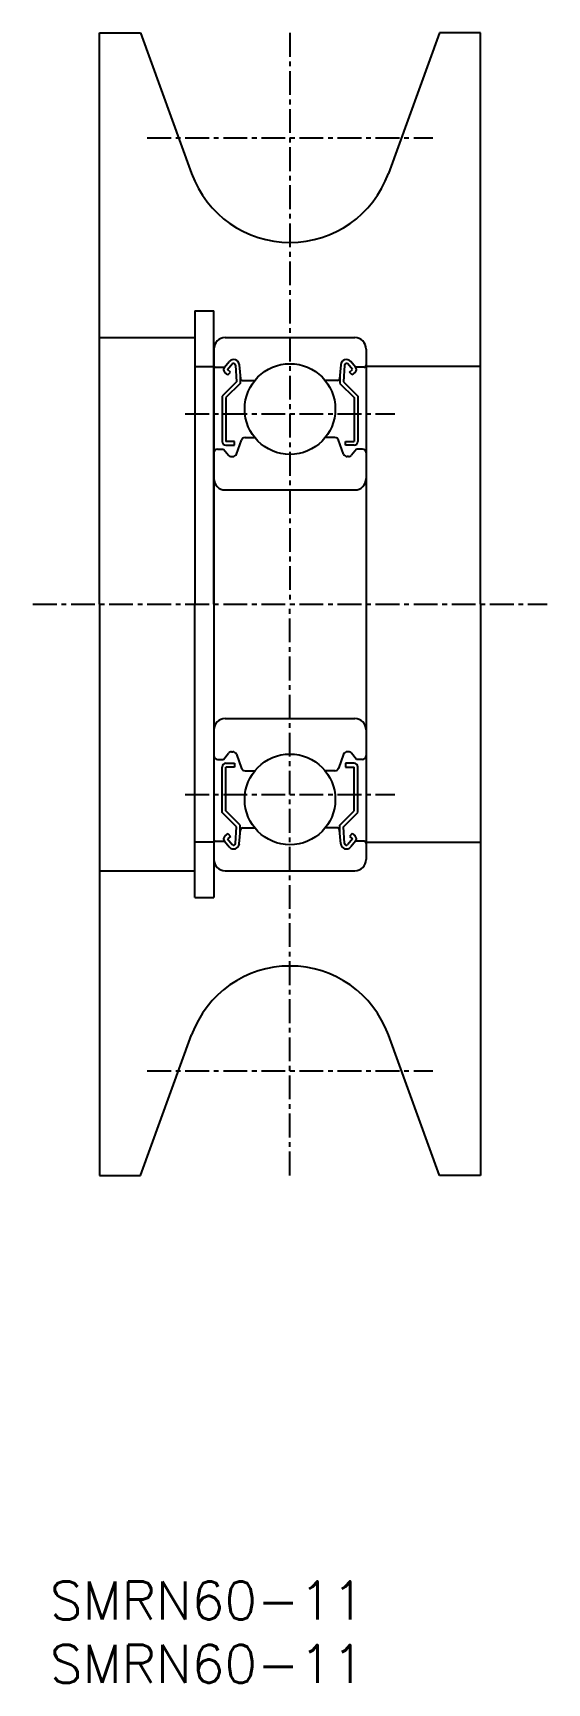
# Model space of a CAD drawing. Extents: x 223.8 to 250.8, y 33.6 to 120.2.
import ezdxf

# ---------------------------------------------------------------- set-up
doc = ezdxf.new("R2010")
doc.units = 0
doc.linetypes.add('CENTER', pattern=[2, 1.25, -0.25, 0.25, -0.25])
doc.layers.get('0').update_dxf_attribs({"linetype": 'CONTINUOUS'})
doc.layers.add('CENTER', color=1, linetype='CENTER')
doc.styles.get("Standard").update_dxf_attribs({"font": 'txt.shx', "bigfont": 'bigfont.shx'})

msp = doc.modelspace()

# ---------------------------------------------------------------- linework, layer by layer
at = {"color": 7, "linetype": 'CONTINUOUS'}
for p, q in [((227.34, 90.227), (227.34, 120.227)), ((227.34, 120.227), (229.485, 120.227)), ((229.485, 120.227), (232.172, 112.846)), ((245.195, 120.227), (242.508, 112.846)), ((247.34, 120.227), (245.195, 120.227)), ((247.34, 90.227), (247.34, 120.227)), ((232.34, 105.627), (232.34, 90.227)), ((232.34, 105.627), (233.34, 105.627)), ((233.34, 90.227), (233.34, 105.627)), ((227.34, 104.227), (232.34, 104.227)), ((233.94, 104.227), (240.74, 104.227)), ((233.34, 103.627), (233.34, 76.827)), ((241.34, 103.627), (241.34, 76.827)), ((232.34, 102.71), (233.34, 102.71)), ((233.44, 102.677), (233.9, 102.677)), ((233.9, 102.677), (234.15, 102.974)), ((234.078, 102.267), (233.925, 102.395)), ((234.053, 102.548), (234.303, 102.846)), ((234.206, 102.42), (234.053, 102.548)), ((234.078, 102.267), (234.206, 102.42)), ((234.48, 102.787), (234.523, 101.91)), ((234.678, 102.808), (234.743, 102.068)), ((234.723, 102.297), (234.723, 101.827)), ((240.002, 102.808), (239.937, 102.068)), ((239.957, 102.297), (239.957, 101.827)), ((240.2, 102.787), (240.157, 101.91)), ((240.627, 102.548), (240.377, 102.846)), ((240.474, 102.42), (240.627, 102.548)), ((240.602, 102.267), (240.474, 102.42)), ((240.78, 102.677), (240.53, 102.974)), ((240.602, 102.267), (240.755, 102.395)), ((241.24, 102.677), (240.78, 102.677)), ((241.34, 102.727), (247.34, 102.727)), ((234.523, 101.91), (233.773, 101.16)), ((234.723, 101.827), (233.973, 101.077)), ((234.843, 101.977), (235.491, 101.977)), ((239.838, 101.977), (239.19, 101.977)), ((239.957, 101.827), (240.707, 101.077)), ((240.157, 101.91), (240.907, 101.16)), ((233.773, 101.16), (233.773, 98.777)), ((233.973, 101.077), (233.973, 98.777)), ((240.707, 101.077), (240.707, 98.777)), ((240.907, 101.16), (240.907, 98.777)), ((234.522, 98.108), (234.79, 98.845)), ((234.978, 98.977), (235.491, 98.977)), ((239.702, 98.977), (239.19, 98.977)), ((240.158, 98.108), (239.89, 98.845)), ((233.54, 98.377), (233.84, 98.377)), ((233.84, 98.377), (234.116, 98.048)), ((234.423, 98.777), (233.973, 98.777)), ((233.973, 98.577), (234.423, 98.577)), ((234.269, 97.977), (234.334, 97.977)), ((234.423, 98.577), (234.423, 98.777)), ((240.257, 98.777), (240.707, 98.777)), ((240.257, 98.577), (240.257, 98.777)), ((240.707, 98.577), (240.257, 98.577)), ((240.411, 97.977), (240.346, 97.977)), ((240.84, 98.377), (240.564, 98.048)), ((241.14, 98.377), (240.84, 98.377)), ((233.94, 96.227), (240.74, 96.227)), ((227.34, 90.227), (227.34, 60.227)), ((232.34, 74.827), (232.34, 90.227)), ((233.34, 90.227), (233.34, 74.827)), ((247.34, 90.227), (247.34, 60.227)), ((233.94, 84.227), (240.74, 84.227)), ((233.84, 82.077), (234.116, 82.405)), ((234.269, 82.477), (234.334, 82.477)), ((234.522, 82.345), (234.79, 81.608)), ((240.158, 82.345), (239.89, 81.608)), ((240.411, 82.477), (240.346, 82.477)), ((240.84, 82.077), (240.564, 82.405)), ((233.54, 82.077), (233.84, 82.077)), ((233.773, 79.294), (233.773, 81.677)), ((233.973, 81.877), (234.423, 81.877)), ((234.423, 81.677), (233.973, 81.677)), ((233.973, 79.377), (233.973, 81.677)), ((234.423, 81.877), (234.423, 81.677)), ((234.978, 81.477), (235.491, 81.477)), ((235.106, 81.477), (235.106, 81.477)), ((235.234, 81.477), (235.235, 81.477)), ((239.702, 81.477), (239.19, 81.477)), ((240.257, 81.877), (240.257, 81.677)), ((240.707, 81.877), (240.257, 81.877)), ((240.257, 81.677), (240.707, 81.677)), ((240.707, 79.377), (240.707, 81.677)), ((241.14, 82.077), (240.84, 82.077)), ((240.907, 79.294), (240.907, 81.677)), ((234.523, 78.544), (233.773, 79.294)), ((234.723, 78.627), (233.973, 79.377)), ((239.957, 78.627), (240.707, 79.377)), ((240.157, 78.544), (240.907, 79.294)), ((234.078, 78.187), (233.925, 78.059)), ((234.206, 78.034), (234.053, 77.906)), ((234.078, 78.187), (234.206, 78.034)), ((234.48, 77.667), (234.523, 78.544)), ((234.678, 77.646), (234.743, 78.386)), ((234.723, 78.157), (234.723, 78.627)), ((234.843, 78.477), (235.491, 78.477)), ((239.838, 78.477), (239.19, 78.477)), ((240.002, 77.646), (239.937, 78.386)), ((239.957, 78.157), (239.957, 78.627)), ((240.2, 77.667), (240.157, 78.544)), ((240.602, 78.187), (240.474, 78.034)), ((240.474, 78.034), (240.627, 77.906)), ((240.602, 78.187), (240.755, 78.059)), ((232.34, 77.743), (233.34, 77.743)), ((233.44, 77.777), (233.9, 77.777)), ((233.9, 77.777), (234.15, 77.479)), ((234.053, 77.906), (234.303, 77.608)), ((240.627, 77.906), (240.377, 77.608)), ((240.78, 77.777), (240.53, 77.479)), ((241.24, 77.777), (240.78, 77.777)), ((241.34, 77.727), (247.34, 77.727)), ((227.34, 76.227), (232.34, 76.227)), ((233.94, 76.227), (240.74, 76.227)), ((232.34, 74.827), (233.34, 74.827)), ((229.485, 60.227), (232.172, 67.608)), ((245.195, 60.227), (242.508, 67.608)), ((227.34, 60.227), (229.485, 60.227)), ((247.34, 60.227), (245.195, 60.227))]:
    msp.add_line(p, q, dxfattribs=at)
for centre in [(237.34, 100.477), (237.34, 79.977)]:
    msp.add_circle(centre, 2.381, dxfattribs=at)
for centre, radius, start, end in [((237.34, 114.727), 5.5, 200, 340), ((233.94, 103.627), 0.6, 90, 180), ((240.74, 103.627), 0.6, 0, 90), ((233.44, 102.777), 0.1, 180, 270), ((234.053, 102.548), 0.2, 140.00197, 230.08631), ((234.38, 102.782), 0.3, 4.99676, 140.00197), ((234.38, 102.782), 0.1, 2.81979, 140.00215), ((240.301, 102.782), 0.3, 39.99803, 175.00324), ((240.3, 102.782), 0.1, 39.99785, 177.18021), ((240.627, 102.548), 0.2, 309.91369, 39.99803), ((241.24, 102.777), 0.1, 270, 0), ((234.843, 102.077), 0.1, 184.99676, 269.99912), ((239.838, 102.077), 0.1, 270.00088, 355.00324), ((234.978, 98.777), 0.2, 90, 159.99165), ((239.702, 98.777), 0.2, 20.00835, 90), ((233.54, 98.177), 0.2, 90, 180), ((233.973, 98.777), 0.2, 180, 270), ((234.269, 98.177), 0.2, 219.9952, 270), ((234.334, 98.177), 0.2, 270, 339.99165), ((240.346, 98.177), 0.2, 200.00835, 270), ((240.411, 98.177), 0.2, 270, 320.0048), ((240.707, 98.777), 0.2, 270, 0), ((241.14, 98.177), 0.2, 0, 90), ((233.94, 96.827), 0.6, 180, 270), ((240.74, 96.827), 0.6, 270, 0), ((233.94, 83.627), 0.6, 90, 180), ((240.74, 83.627), 0.6, 0, 90), ((234.269, 82.277), 0.2, 90, 140.0048), ((234.334, 82.277), 0.2, 20.00835, 90), ((240.346, 82.277), 0.2, 90, 159.99165), ((240.411, 82.277), 0.2, 39.9952, 90), ((233.54, 82.277), 0.2, 180, 270), ((233.973, 81.677), 0.2, 90, 180), ((234.978, 81.677), 0.2, 200.00835, 270), ((239.702, 81.677), 0.2, 270, 339.99165), ((240.707, 81.677), 0.2, 0, 90), ((241.14, 82.277), 0.2, 270, 0), ((234.053, 77.905), 0.2, 129.91369, 219.99803), ((234.843, 78.377), 0.1, 90.00088, 175.00324), ((239.838, 78.377), 0.1, 4.99676, 89.99912), ((240.627, 77.905), 0.2, 320.00197, 50.08631), ((233.44, 77.677), 0.1, 90, 180), ((234.38, 77.672), 0.3, 219.99803, 355.00324), ((234.38, 77.672), 0.1, 219.99785, 357.18021), ((240.301, 77.672), 0.3, 184.99676, 320.00197), ((240.3, 77.672), 0.1, 182.81979, 320.00215), ((241.24, 77.677), 0.1, 0, 90), ((233.94, 76.827), 0.6, 180, 270), ((240.74, 76.827), 0.6, 270, 0), ((237.34, 65.727), 5.5, 20, 160)]:
    msp.add_arc(centre, radius, start, end, dxfattribs=at)
at = {"layer": 'CENTER', "color": 1, "linetype": 'CENTER'}
for p, q in [((237.34, 120.227), (237.34, 90.227)), ((229.84, 114.727), (244.84, 114.727)), ((231.84, 100.227), (242.84, 100.227)), ((223.84, 90.227), (250.84, 90.227)), ((237.34, 60.227), (237.34, 90.227)), ((231.84, 80.227), (242.84, 80.227)), ((229.84, 65.727), (244.84, 65.727))]:
    msp.add_line(p, q, dxfattribs=at)

# ---------------------------------------------------------------- texts
at = {"color": 7, "linetype": 'CONTINUOUS'}
for p in [(224.725, 36.905), (224.725, 33.572)]:
    msp.add_text('SMRN60-11', height=2, dxfattribs=at).set_placement(p)

doc.saveas('drawing.dxf')
